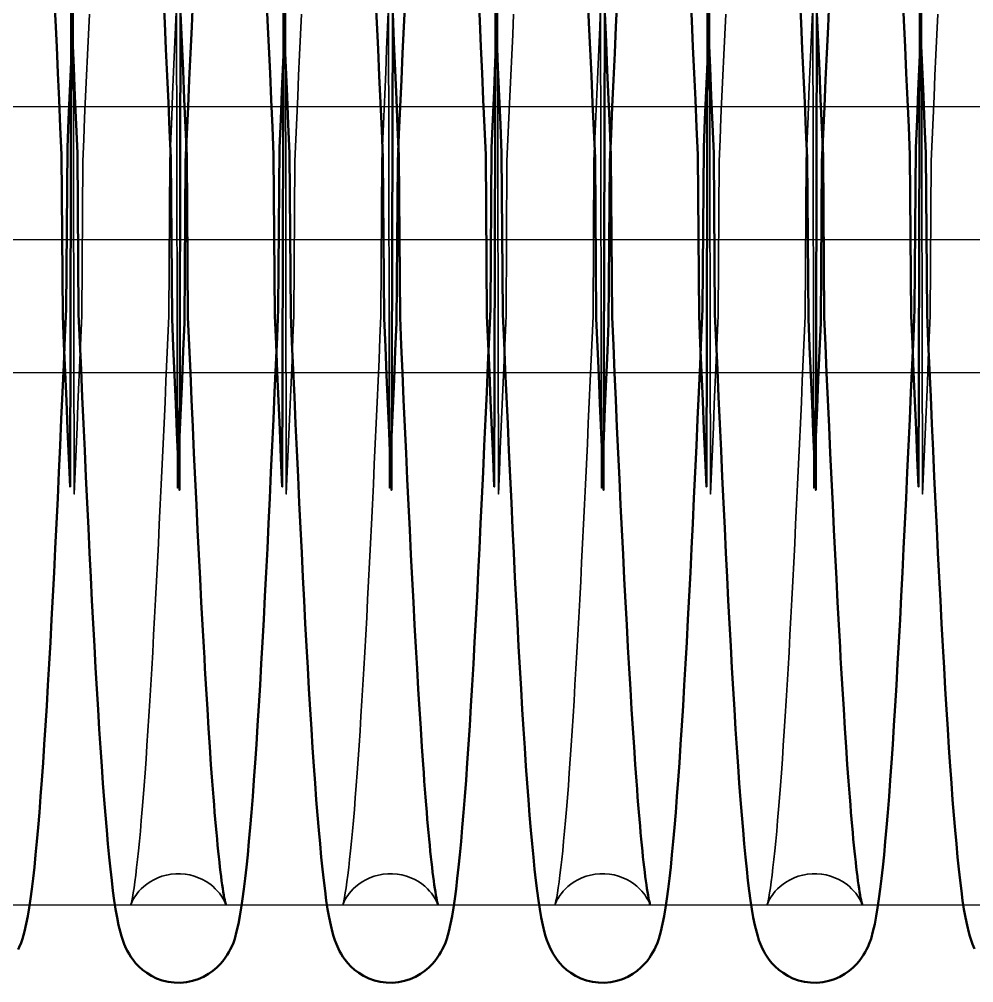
# Model space of a CAD drawing. Header units: millimetres. Extents: x 1448 to 104164, y -19509 to -89.
# Drawn here: x 53861.7 to 53933.4, y -3869 to -3796.6 of the extents above; entities that cross this region are included whole.
import ezdxf

# ---------------------------------------------------------------- set-up
doc = ezdxf.new("R2010")
doc.units = ezdxf.units.MM
doc.header["$LTSCALE"] = 60
doc.header["$MEASUREMENT"] = 0
doc.linetypes.add('CEN', pattern=[62, 60, -1, 0, -1])
doc.layers.get('0').update_dxf_attribs({"linetype": 'CONTINUOUS'})
doc.layers.add('cen', color=14, linetype='CONTINUOUS')
doc.layers.add('가려진 것(ISO)', color=7, linetype='CONTINUOUS', lineweight=35)
doc.layers.add('가시적인 것(ISO)', color=7, linetype='CONTINUOUS', lineweight=50)

# ---------------------------------------------------------------- blocks, each defined once
blk = doc.blocks.new('토션스프링 3')
at = {"layer": '가려진 것(ISO)', "flags": 128}
for points in [[(21461575.779, -50952889.177), (21461575.708, -50952890.697), (21461575.637, -50952892.235), (21461575.565, -50952893.791), (21461575.494, -50952895.368), (21461575.422, -50952896.964), (21461575.351, -50952898.577), (21461575.279, -50952900.205), (21461575.207, -50952911.846), (21461575.136, -50952913.499), (21461575.064, -50952915.16), (21461574.992, -50952916.829), (21461574.921, -50952918.503), (21461574.85, -50952920.18), (21461574.778, -50952921.859), (21461574.707, -50952923.543), (21461574.635, -50952925.233), (21461574.564, -50952888.925), (21461574.492, -50952890.618)], [(21461591.726, -50952889.177), (21461591.655, -50952890.697), (21461591.584, -50952892.234), (21461591.512, -50952893.791), (21461591.441, -50952895.368), (21461591.369, -50952896.964), (21461591.298, -50952898.577), (21461591.226, -50952900.205), (21461591.154, -50952911.846), (21461591.083, -50952913.499), (21461591.011, -50952915.16), (21461590.939, -50952916.829), (21461590.868, -50952918.502), (21461590.796, -50952920.18), (21461590.725, -50952921.859), (21461590.654, -50952923.543), (21461590.582, -50952925.233), (21461590.511, -50952888.925), (21461590.439, -50952890.618)], [(21461607.673, -50952889.177), (21461607.602, -50952890.697), (21461607.53, -50952892.234), (21461607.459, -50952893.791), (21461607.388, -50952895.368), (21461607.316, -50952896.964), (21461607.244, -50952898.577), (21461607.173, -50952900.205), (21461607.101, -50952911.846), (21461607.029, -50952913.499), (21461606.958, -50952915.16), (21461606.886, -50952916.829), (21461606.815, -50952918.502), (21461606.743, -50952920.179), (21461606.672, -50952921.859), (21461606.601, -50952923.543), (21461606.529, -50952925.233), (21461606.457, -50952888.925), (21461606.386, -50952890.618)], [(21461623.62, -50952889.177), (21461623.549, -50952890.697), (21461623.477, -50952892.234), (21461623.406, -50952893.791), (21461623.335, -50952895.368), (21461623.263, -50952896.964), (21461623.191, -50952898.577), (21461623.12, -50952900.205), (21461623.048, -50952911.846), (21461622.976, -50952913.499), (21461622.905, -50952915.16), (21461622.833, -50952916.829), (21461622.761, -50952918.502), (21461622.69, -50952920.179), (21461622.619, -50952921.858), (21461622.547, -50952923.543), (21461622.476, -50952925.233), (21461622.404, -50952888.925), (21461622.333, -50952890.618)], [(21461639.567, -50952889.177), (21461639.495, -50952890.697), (21461639.424, -50952892.234), (21461639.353, -50952893.791), (21461639.281, -50952895.368), (21461639.21, -50952896.964), (21461639.138, -50952898.577), (21461639.066, -50952900.205), (21461638.995, -50952911.847), (21461638.923, -50952913.499), (21461638.851, -50952915.16), (21461638.78, -50952916.829), (21461638.708, -50952918.502), (21461638.637, -50952920.179), (21461638.566, -50952921.858), (21461638.494, -50952923.543), (21461638.423, -50952925.233), (21461638.351, -50952888.925), (21461638.28, -50952890.618)], [(21461586.034, -50952956.08), (21461586.029, -50952956.062), (21461586.008, -50952956.006), (21461585.964, -50952955.903), (21461585.886, -50952955.744), (21461585.828, -50952955.64), (21461585.755, -50952955.52), (21461585.664, -50952955.383), (21461585.55, -50952955.231), (21461585.41, -50952955.064), (21461585.243, -50952954.888), (21461585.047, -50952954.707), (21461584.823, -50952954.528), (21461584.569, -50952954.356), (21461584.289, -50952954.197), (21461583.986, -50952954.057), (21461583.666, -50952953.939), (21461583.329, -50952953.85), (21461582.98, -50952953.789), (21461582.625, -50952953.758), (21461582.269, -50952953.76), (21461581.916, -50952953.793), (21461581.569, -50952953.858), (21461581.232, -50952953.951), (21461580.913, -50952954.069), (21461580.614, -50952954.212), (21461580.337, -50952954.372), (21461580.085, -50952954.546), (21461579.863, -50952954.725), (21461579.67, -50952954.905), (21461579.506, -50952955.081), (21461579.37, -50952955.245), (21461579.258, -50952955.396), (21461579.168, -50952955.531), (21461579.097, -50952955.651), (21461579.041, -50952955.752), (21461578.997, -50952955.838), (21461578.94, -50952955.965), (21461578.91, -50952956.042), (21461578.898, -50952956.076), (21461578.898, -50952956.075), (21461578.906, -50952956.044), (21461578.921, -50952955.986), (21461578.94, -50952955.904), (21461578.964, -50952955.8), (21461579.016, -50952955.537), (21461579.073, -50952955.208), (21461579.133, -50952954.819), (21461579.196, -50952954.37), (21461579.261, -50952953.864), (21461579.329, -50952953.304), (21461579.399, -50952952.691), (21461579.469, -50952952.029), (21461579.54, -50952951.32), (21461579.612, -50952950.565), (21461579.683, -50952949.769), (21461579.754, -50952948.932), (21461579.824, -50952948.053), (21461579.895, -50952947.131), (21461579.966, -50952946.167), (21461580.037, -50952945.162), (21461580.108, -50952944.117), (21461580.179, -50952943.035), (21461580.251, -50952941.915), (21461580.322, -50952940.761), (21461580.394, -50952939.573), (21461580.465, -50952938.353), (21461580.536, -50952937.102), (21461580.607, -50952935.821), (21461580.678, -50952934.507), (21461580.75, -50952933.161), (21461580.821, -50952931.784), (21461580.893, -50952930.38), (21461580.964, -50952928.948), (21461581.036, -50952927.491), (21461581.108, -50952926.011), (21461581.179, -50952924.51), (21461581.251, -50952922.988), (21461581.322, -50952921.449), (21461581.393, -50952919.893), (21461581.465, -50952918.32), (21461581.536, -50952916.728), (21461581.608, -50952915.118), (21461581.679, -50952913.492), (21461581.751, -50952911.853), (21461581.822, -50952900.201), (21461581.894, -50952898.54), (21461581.966, -50952896.871), (21461582.037, -50952895.196), (21461582.109, -50952893.516), (21461582.18, -50952891.835), (21461582.251, -50952890.154), (21461582.323, -50952888.469), (21461582.394, -50952924.781), (21461582.466, -50952923.091)], [(21461601.981, -50952956.08), (21461601.975, -50952956.062), (21461601.955, -50952956.006), (21461601.911, -50952955.903), (21461601.833, -50952955.744), (21461601.775, -50952955.64), (21461601.702, -50952955.52), (21461601.61, -50952955.383), (21461601.497, -50952955.231), (21461601.357, -50952955.064), (21461601.19, -50952954.888), (21461600.994, -50952954.707), (21461600.77, -50952954.528), (21461600.516, -50952954.356), (21461600.236, -50952954.197), (21461599.933, -50952954.057), (21461599.612, -50952953.939), (21461599.276, -50952953.85), (21461598.927, -50952953.789), (21461598.572, -50952953.758), (21461598.216, -50952953.76), (21461597.863, -50952953.793), (21461597.515, -50952953.858), (21461597.179, -50952953.951), (21461596.86, -50952954.069), (21461596.56, -50952954.212), (21461596.283, -50952954.373), (21461596.032, -50952954.546), (21461595.809, -50952954.725), (21461595.617, -50952954.905), (21461595.453, -50952955.081), (21461595.317, -50952955.245), (21461595.205, -50952955.396), (21461595.115, -50952955.531), (21461595.043, -50952955.651), (21461594.988, -50952955.753), (21461594.944, -50952955.838), (21461594.886, -50952955.965), (21461594.857, -50952956.042), (21461594.845, -50952956.076), (21461594.845, -50952956.075), (21461594.853, -50952956.044), (21461594.867, -50952955.986), (21461594.887, -50952955.904), (21461594.91, -50952955.8), (21461594.963, -50952955.536), (21461595.02, -50952955.208), (21461595.08, -50952954.818), (21461595.143, -50952954.369), (21461595.209, -50952953.864), (21461595.276, -50952953.303), (21461595.345, -50952952.691), (21461595.416, -50952952.029), (21461595.487, -50952951.32), (21461595.559, -50952950.566), (21461595.63, -50952949.769), (21461595.701, -50952948.932), (21461595.771, -50952948.053), (21461595.842, -50952947.131), (21461595.913, -50952946.167), (21461595.984, -50952945.162), (21461596.055, -50952944.118), (21461596.126, -50952943.035), (21461596.198, -50952941.916), (21461596.269, -50952940.761), (21461596.34, -50952939.573), (21461596.412, -50952938.353), (21461596.483, -50952937.102), (21461596.554, -50952935.821), (21461596.625, -50952934.507), (21461596.697, -50952933.161), (21461596.768, -50952931.785), (21461596.84, -50952930.38), (21461596.911, -50952928.948), (21461596.983, -50952927.492), (21461597.055, -50952926.011), (21461597.126, -50952924.51), (21461597.198, -50952922.988), (21461597.269, -50952921.449), (21461597.34, -50952919.893), (21461597.412, -50952918.32), (21461597.483, -50952916.728), (21461597.554, -50952915.118), (21461597.626, -50952913.492), (21461597.698, -50952911.853), (21461597.769, -50952900.201), (21461597.841, -50952898.54), (21461597.912, -50952896.871), (21461597.984, -50952895.196), (21461598.056, -50952893.516), (21461598.127, -50952891.835), (21461598.198, -50952890.154), (21461598.269, -50952888.469), (21461598.341, -50952924.781), (21461598.412, -50952923.091)], [(21461617.928, -50952956.08), (21461617.922, -50952956.062), (21461617.902, -50952956.006), (21461617.858, -50952955.903), (21461617.779, -50952955.744), (21461617.722, -50952955.64), (21461617.649, -50952955.52), (21461617.557, -50952955.383), (21461617.444, -50952955.231), (21461617.304, -50952955.064), (21461617.136, -50952954.888), (21461616.941, -50952954.707), (21461616.716, -50952954.528), (21461616.463, -50952954.356), (21461616.182, -50952954.197), (21461615.88, -50952954.057), (21461615.559, -50952953.939), (21461615.222, -50952953.85), (21461614.874, -50952953.789), (21461614.519, -50952953.758), (21461614.163, -50952953.76), (21461613.809, -50952953.793), (21461613.462, -50952953.858), (21461613.126, -50952953.951), (21461612.807, -50952954.069), (21461612.507, -50952954.212), (21461612.23, -50952954.373), (21461611.979, -50952954.546), (21461611.756, -50952954.725), (21461611.564, -50952954.906), (21461611.4, -50952955.081), (21461611.264, -50952955.245), (21461611.152, -50952955.396), (21461611.062, -50952955.531), (21461610.99, -50952955.651), (21461610.934, -50952955.753), (21461610.891, -50952955.838), (21461610.833, -50952955.965), (21461610.804, -50952956.042), (21461610.792, -50952956.076), (21461610.792, -50952956.075), (21461610.8, -50952956.044), (21461610.814, -50952955.987), (21461610.834, -50952955.904), (21461610.857, -50952955.8), (21461610.91, -50952955.536), (21461610.967, -50952955.208), (21461611.027, -50952954.818), (21461611.09, -50952954.369), (21461611.156, -50952953.863), (21461611.223, -50952953.303), (21461611.292, -50952952.691), (21461611.363, -50952952.029), (21461611.434, -50952951.32), (21461611.505, -50952950.566), (21461611.577, -50952949.769), (21461611.648, -50952948.932), (21461611.718, -50952948.053), (21461611.789, -50952947.132), (21461611.86, -50952946.168), (21461611.931, -50952945.162), (21461612.002, -50952944.118), (21461612.073, -50952943.035), (21461612.144, -50952941.916), (21461612.216, -50952940.762), (21461612.287, -50952939.573), (21461612.359, -50952938.353), (21461612.43, -50952937.101), (21461612.501, -50952935.82), (21461612.572, -50952934.507), (21461612.644, -50952933.161), (21461612.715, -50952931.785), (21461612.786, -50952930.38), (21461612.858, -50952928.949), (21461612.93, -50952927.492), (21461613.001, -50952926.012), (21461613.073, -50952924.51), (21461613.144, -50952922.988), (21461613.216, -50952921.449), (21461613.287, -50952919.893), (21461613.358, -50952918.32), (21461613.43, -50952916.728), (21461613.501, -50952915.118), (21461613.573, -50952913.493), (21461613.644, -50952911.853), (21461613.716, -50952900.202), (21461613.788, -50952898.54), (21461613.859, -50952896.871), (21461613.931, -50952895.196), (21461614.002, -50952893.516), (21461614.074, -50952891.835), (21461614.145, -50952890.153), (21461614.216, -50952888.469), (21461614.288, -50952924.781), (21461614.359, -50952923.091)], [(21461633.875, -50952956.08), (21461633.869, -50952956.062), (21461633.848, -50952956.006), (21461633.805, -50952955.903), (21461633.726, -50952955.744), (21461633.669, -50952955.64), (21461633.596, -50952955.52), (21461633.504, -50952955.383), (21461633.39, -50952955.231), (21461633.251, -50952955.064), (21461633.083, -50952954.888), (21461632.888, -50952954.707), (21461632.663, -50952954.528), (21461632.409, -50952954.356), (21461632.129, -50952954.197), (21461631.827, -50952954.057), (21461631.506, -50952953.939), (21461631.169, -50952953.85), (21461630.821, -50952953.789), (21461630.466, -50952953.758), (21461630.109, -50952953.76), (21461629.756, -50952953.793), (21461629.409, -50952953.858), (21461629.073, -50952953.951), (21461628.753, -50952954.069), (21461628.454, -50952954.212), (21461628.177, -50952954.373), (21461627.926, -50952954.546), (21461627.703, -50952954.726), (21461627.511, -50952954.906), (21461627.347, -50952955.081), (21461627.21, -50952955.245), (21461627.099, -50952955.396), (21461627.009, -50952955.531), (21461626.937, -50952955.651), (21461626.881, -50952955.753), (21461626.838, -50952955.838), (21461626.78, -50952955.965), (21461626.75, -50952956.042), (21461626.738, -50952956.076), (21461626.739, -50952956.075), (21461626.747, -50952956.044), (21461626.761, -50952955.987), (21461626.78, -50952955.905), (21461626.804, -50952955.801), (21461626.857, -50952955.536), (21461626.914, -50952955.207), (21461626.974, -50952954.817), (21461627.037, -50952954.368), (21461627.103, -50952953.863), (21461627.17, -50952953.303), (21461627.239, -50952952.691), (21461627.31, -50952952.029), (21461627.381, -50952951.32), (21461627.452, -50952950.566), (21461627.524, -50952949.769), (21461627.594, -50952948.931), (21461627.665, -50952948.053), (21461627.736, -50952947.132), (21461627.806, -50952946.168), (21461627.877, -50952945.163), (21461627.949, -50952944.118), (21461628.02, -50952943.036), (21461628.091, -50952941.917), (21461628.163, -50952940.762), (21461628.234, -50952939.574), (21461628.305, -50952938.353), (21461628.377, -50952937.101), (21461628.448, -50952935.82), (21461628.519, -50952934.507), (21461628.59, -50952933.161), (21461628.662, -50952931.785), (21461628.733, -50952930.381), (21461628.805, -50952928.949), (21461628.877, -50952927.492), (21461628.948, -50952926.012), (21461629.02, -50952924.51), (21461629.091, -50952922.988), (21461629.163, -50952921.448), (21461629.234, -50952919.892), (21461629.305, -50952918.32), (21461629.377, -50952916.728), (21461629.448, -50952915.118), (21461629.52, -50952913.493), (21461629.591, -50952911.853), (21461629.663, -50952900.202), (21461629.735, -50952898.541), (21461629.806, -50952896.871), (21461629.878, -50952895.196), (21461629.949, -50952893.516), (21461630.021, -50952891.834), (21461630.092, -50952890.152), (21461630.163, -50952888.468), (21461630.235, -50952924.78), (21461630.306, -50952923.091)]]:
    blk.add_lwpolyline(points, dxfattribs=at)
at = {"layer": '가시적인 것(ISO)', "flags": 128}
for points in [[(21461581.352, -50952887.873), (21461581.444, -50952889.813), (21461581.536, -50952891.788), (21461581.627, -50952893.794), (21461581.719, -50952895.827), (21461581.811, -50952897.882), (21461581.902, -50952899.957), (21461581.993, -50952912.049), (21461582.085, -50952914.161), (21461582.176, -50952916.293), (21461582.268, -50952918.44), (21461582.36, -50952920.598), (21461582.452, -50952922.763), (21461582.543, -50952924.93), (21461582.635, -50952889.096), (21461582.726, -50952891.255), (21461582.818, -50952893.406), (21461582.909, -50952895.552), (21461583.001, -50952897.692), (21461583.092, -50952899.822), (21461583.184, -50952911.938), (21461583.276, -50952914.035), (21461583.368, -50952916.111), (21461583.459, -50952918.159), (21461583.551, -50952920.177), (21461583.642, -50952922.161), (21461583.733, -50952924.116), (21461583.825, -50952926.04), (21461583.916, -50952927.929), (21461584.008, -50952929.78), (21461584.1, -50952931.589), (21461584.191, -50952933.353), (21461584.283, -50952935.068), (21461584.374, -50952936.73), (21461584.42, -50952937.54), (21461584.465, -50952938.337), (21461584.556, -50952939.893), (21461584.648, -50952941.395), (21461584.739, -50952942.841), (21461584.83, -50952944.228), (21461584.921, -50952945.552), (21461584.967, -50952946.191), (21461585.012, -50952946.812), (21461585.058, -50952947.416), (21461585.103, -50952948.003), (21461585.148, -50952948.572), (21461585.193, -50952949.123), (21461585.238, -50952949.657), (21461585.283, -50952950.174), (21461585.328, -50952950.673), (21461585.373, -50952951.155), (21461585.418, -50952951.617), (21461585.462, -50952952.061), (21461585.506, -50952952.485), (21461585.55, -50952952.89), (21461585.594, -50952953.274), (21461585.637, -50952953.638), (21461585.68, -50952953.98), (21461585.722, -50952954.301), (21461585.764, -50952954.6), (21461585.805, -50952954.877), (21461585.845, -50952955.131), (21461585.884, -50952955.36), (21461585.92, -50952955.561), (21461585.954, -50952955.733), (21461585.983, -50952955.875), (21461586.009, -50952955.984), (21461586.027, -50952956.054), (21461586.034, -50952956.08)], [(21461582.466, -50952923.091), (21461582.557, -50952920.927), (21461582.649, -50952918.768), (21461582.741, -50952916.617), (21461582.833, -50952914.48), (21461582.924, -50952912.36), (21461583.016, -50952900.261), (21461583.107, -50952898.187), (21461583.198, -50952896.132), (21461583.29, -50952894.098), (21461583.382, -50952892.09), (21461583.473, -50952890.11), (21461583.565, -50952888.163)], [(21461597.299, -50952887.873), (21461597.391, -50952889.813), (21461597.482, -50952891.788), (21461597.574, -50952893.794), (21461597.666, -50952895.826), (21461597.758, -50952897.882), (21461597.849, -50952899.957), (21461597.94, -50952912.049), (21461598.032, -50952914.161), (21461598.123, -50952916.293), (21461598.215, -50952918.44), (21461598.307, -50952920.598), (21461598.399, -50952922.763), (21461598.49, -50952924.93), (21461598.582, -50952889.095), (21461598.673, -50952891.255), (21461598.765, -50952893.406), (21461598.856, -50952895.552), (21461598.947, -50952897.692), (21461599.039, -50952899.822), (21461599.131, -50952911.938), (21461599.223, -50952914.035), (21461599.314, -50952916.11), (21461599.406, -50952918.159), (21461599.497, -50952920.177), (21461599.589, -50952922.161), (21461599.68, -50952924.116), (21461599.772, -50952926.04), (21461599.863, -50952927.929), (21461599.955, -50952929.78), (21461600.047, -50952931.589), (21461600.138, -50952933.353), (21461600.23, -50952935.068), (21461600.321, -50952936.73), (21461600.367, -50952937.54), (21461600.412, -50952938.337), (21461600.503, -50952939.893), (21461600.594, -50952941.395), (21461600.686, -50952942.841), (21461600.777, -50952944.228), (21461600.868, -50952945.552), (21461600.914, -50952946.19), (21461600.959, -50952946.812), (21461601.004, -50952947.416), (21461601.05, -50952948.003), (21461601.095, -50952948.572), (21461601.14, -50952949.123), (21461601.185, -50952949.657), (21461601.23, -50952950.174), (21461601.275, -50952950.673), (21461601.32, -50952951.155), (21461601.364, -50952951.617), (21461601.409, -50952952.061), (21461601.453, -50952952.485), (21461601.497, -50952952.89), (21461601.541, -50952953.274), (21461601.584, -50952953.638), (21461601.627, -50952953.98), (21461601.669, -50952954.301), (21461601.711, -50952954.6), (21461601.752, -50952954.877), (21461601.792, -50952955.131), (21461601.831, -50952955.36), (21461601.867, -50952955.561), (21461601.9, -50952955.733), (21461601.93, -50952955.875), (21461601.956, -50952955.984), (21461601.974, -50952956.054), (21461601.981, -50952956.08)], [(21461598.412, -50952923.091), (21461598.504, -50952920.927), (21461598.596, -50952918.768), (21461598.688, -50952916.617), (21461598.779, -50952914.48), (21461598.871, -50952912.36), (21461598.962, -50952900.261), (21461599.054, -50952898.186), (21461599.145, -50952896.132), (21461599.237, -50952894.098), (21461599.328, -50952892.09), (21461599.42, -50952890.11), (21461599.512, -50952888.163)], [(21461613.246, -50952887.873), (21461613.337, -50952889.813), (21461613.429, -50952891.788), (21461613.521, -50952893.794), (21461613.613, -50952895.826), (21461613.704, -50952897.882), (21461613.796, -50952899.957), (21461613.887, -50952912.049), (21461613.979, -50952914.161), (21461614.07, -50952916.293), (21461614.162, -50952918.44), (21461614.254, -50952920.598), (21461614.345, -50952922.763), (21461614.437, -50952924.93), (21461614.529, -50952889.095), (21461614.62, -50952891.255), (21461614.711, -50952893.406), (21461614.803, -50952895.552), (21461614.894, -50952897.692), (21461614.986, -50952899.822), (21461615.078, -50952911.938), (21461615.17, -50952914.035), (21461615.261, -50952916.11), (21461615.353, -50952918.159), (21461615.444, -50952920.177), (21461615.536, -50952922.161), (21461615.627, -50952924.116), (21461615.718, -50952926.04), (21461615.81, -50952927.929), (21461615.902, -50952929.78), (21461615.993, -50952931.589), (21461616.085, -50952933.353), (21461616.177, -50952935.068), (21461616.268, -50952936.73), (21461616.313, -50952937.54), (21461616.359, -50952938.337), (21461616.45, -50952939.893), (21461616.541, -50952941.395), (21461616.633, -50952942.841), (21461616.724, -50952944.228), (21461616.815, -50952945.552), (21461616.861, -50952946.19), (21461616.906, -50952946.812), (21461616.951, -50952947.416), (21461616.997, -50952948.003), (21461617.042, -50952948.572), (21461617.087, -50952949.123), (21461617.132, -50952949.657), (21461617.177, -50952950.174), (21461617.222, -50952950.673), (21461617.267, -50952951.155), (21461617.311, -50952951.617), (21461617.356, -50952952.061), (21461617.4, -50952952.485), (21461617.444, -50952952.89), (21461617.488, -50952953.274), (21461617.531, -50952953.638), (21461617.574, -50952953.98), (21461617.616, -50952954.301), (21461617.657, -50952954.6), (21461617.699, -50952954.877), (21461617.739, -50952955.131), (21461617.778, -50952955.36), (21461617.814, -50952955.561), (21461617.847, -50952955.733), (21461617.877, -50952955.875), (21461617.903, -50952955.984), (21461617.921, -50952956.054), (21461617.928, -50952956.08)], [(21461614.359, -50952923.091), (21461614.451, -50952920.927), (21461614.543, -50952918.768), (21461614.634, -50952916.618), (21461614.726, -50952914.48), (21461614.818, -50952912.36), (21461614.909, -50952900.26), (21461615.001, -50952898.186), (21461615.092, -50952896.131), (21461615.184, -50952894.098), (21461615.275, -50952892.09), (21461615.367, -50952890.111), (21461615.459, -50952888.164)], [(21461629.193, -50952887.872), (21461629.284, -50952889.813), (21461629.376, -50952891.788), (21461629.468, -50952893.793), (21461629.56, -50952895.826), (21461629.651, -50952897.882), (21461629.743, -50952899.957), (21461629.834, -50952912.049), (21461629.925, -50952914.161), (21461630.017, -50952916.293), (21461630.109, -50952918.44), (21461630.2, -50952920.598), (21461630.292, -50952922.762), (21461630.384, -50952924.93), (21461630.476, -50952889.095), (21461630.567, -50952891.255), (21461630.658, -50952893.406), (21461630.75, -50952895.552), (21461630.841, -50952897.692), (21461630.933, -50952899.822), (21461631.025, -50952911.937), (21461631.116, -50952914.035), (21461631.208, -50952916.11), (21461631.3, -50952918.159), (21461631.391, -50952920.177), (21461631.482, -50952922.162), (21461631.574, -50952924.116), (21461631.665, -50952926.04), (21461631.757, -50952927.929), (21461631.849, -50952929.78), (21461631.94, -50952931.589), (21461632.032, -50952933.353), (21461632.123, -50952935.068), (21461632.215, -50952936.73), (21461632.26, -50952937.54), (21461632.306, -50952938.337), (21461632.397, -50952939.893), (21461632.488, -50952941.395), (21461632.58, -50952942.841), (21461632.671, -50952944.228), (21461632.762, -50952945.552), (21461632.807, -50952946.19), (21461632.853, -50952946.812), (21461632.898, -50952947.416), (21461632.943, -50952948.003), (21461632.989, -50952948.572), (21461633.034, -50952949.124), (21461633.079, -50952949.657), (21461633.124, -50952950.174), (21461633.169, -50952950.673), (21461633.213, -50952951.155), (21461633.258, -50952951.617), (21461633.303, -50952952.061), (21461633.347, -50952952.485), (21461633.391, -50952952.89), (21461633.435, -50952953.274), (21461633.478, -50952953.638), (21461633.52, -50952953.98), (21461633.563, -50952954.301), (21461633.604, -50952954.6), (21461633.645, -50952954.877), (21461633.686, -50952955.131), (21461633.724, -50952955.36), (21461633.761, -50952955.561), (21461633.794, -50952955.733), (21461633.824, -50952955.875), (21461633.849, -50952955.984), (21461633.868, -50952956.054), (21461633.875, -50952956.08)], [(21461630.306, -50952923.091), (21461630.398, -50952920.927), (21461630.49, -50952918.768), (21461630.581, -50952916.618), (21461630.673, -50952914.48), (21461630.765, -50952912.359), (21461630.856, -50952900.26), (21461630.947, -50952898.185), (21461631.039, -50952896.131), (21461631.13, -50952894.098), (21461631.222, -50952892.09), (21461631.314, -50952890.111), (21461631.406, -50952888.164)], [(21461574.492, -50952890.618), (21461574.4, -50952892.783), (21461574.309, -50952894.942), (21461574.217, -50952897.09), (21461574.125, -50952899.224), (21461574.034, -50952911.339), (21461573.943, -50952913.433), (21461573.851, -50952915.51), (21461573.76, -50952917.568), (21461573.668, -50952919.604), (21461573.576, -50952921.613), (21461573.485, -50952923.592), (21461573.393, -50952925.538), (21461573.301, -50952927.446), (21461573.21, -50952929.312), (21461573.118, -50952931.134), (21461573.027, -50952932.915), (21461572.935, -50952934.654), (21461572.844, -50952936.349), (21461572.752, -50952937.996), (21461572.66, -50952939.593), (21461572.568, -50952941.136), (21461572.476, -50952942.623), (21461572.384, -50952944.051), (21461572.292, -50952945.416), (21461572.201, -50952946.722), (21461572.109, -50952947.967), (21461572.016, -50952949.152), (21461571.924, -50952950.275), (21461571.83, -50952951.336), (21461571.737, -50952952.332), (21461571.642, -50952953.263), (21461571.547, -50952954.128), (21461571.45, -50952954.927), (21461571.354, -50952955.658), (21461571.254, -50952956.33), (21461571.148, -50952956.953), (21461571.032, -50952957.537), (21461570.903, -50952958.092), (21461570.759, -50952958.647), (21461570.655, -50952958.949), (21461570.509, -50952959.282), (21461570.417, -50952959.464)], [(21461590.439, -50952890.618), (21461590.347, -50952892.783), (21461590.255, -50952894.942), (21461590.164, -50952897.09), (21461590.072, -50952899.224), (21461589.981, -50952911.339), (21461589.89, -50952913.433), (21461589.798, -50952915.51), (21461589.707, -50952917.568), (21461589.615, -50952919.604), (21461589.523, -50952921.613), (21461589.431, -50952923.593), (21461589.34, -50952925.538), (21461589.248, -50952927.446), (21461589.157, -50952929.312), (21461589.065, -50952931.134), (21461588.974, -50952932.915), (21461588.882, -50952934.654), (21461588.79, -50952936.349), (21461588.699, -50952937.996), (21461588.607, -50952939.593), (21461588.515, -50952941.136), (21461588.423, -50952942.623), (21461588.331, -50952944.051), (21461588.239, -50952945.416), (21461588.147, -50952946.722), (21461588.055, -50952947.967), (21461587.963, -50952949.152), (21461587.87, -50952950.275), (21461587.777, -50952951.336), (21461587.683, -50952952.332), (21461587.589, -50952953.263), (21461587.493, -50952954.129), (21461587.397, -50952954.927), (21461587.3, -50952955.658), (21461587.201, -50952956.33), (21461587.095, -50952956.953), (21461586.979, -50952957.537), (21461586.85, -50952958.092), (21461586.706, -50952958.647), (21461586.601, -50952958.949), (21461586.455, -50952959.282), (21461586.363, -50952959.464), (21461586.256, -50952959.657), (21461586.131, -50952959.863), (21461585.986, -50952960.085), (21461585.811, -50952960.32), (21461585.601, -50952960.565), (21461585.353, -50952960.815), (21461585.063, -50952961.061), (21461584.732, -50952961.294), (21461584.361, -50952961.503), (21461583.958, -50952961.681), (21461583.529, -50952961.818), (21461583.08, -50952961.909), (21461582.619, -50952961.951), (21461582.156, -50952961.943), (21461581.699, -50952961.884), (21461581.256, -50952961.776), (21461580.833, -50952961.625), (21461580.441, -50952961.437), (21461580.085, -50952961.218), (21461579.767, -50952960.979), (21461579.489, -50952960.73), (21461579.254, -50952960.481), (21461579.057, -50952960.239), (21461578.893, -50952960.008), (21461578.757, -50952959.791), (21461578.643, -50952959.59), (21461578.548, -50952959.402), (21461578.398, -50952959.061), (21461578.281, -50952958.751), (21461578.186, -50952958.463), (21461578.108, -50952958.186), (21461577.974, -50952957.634), (21461577.854, -50952957.052), (21461577.744, -50952956.432), (21461577.643, -50952955.765), (21461577.547, -50952955.046), (21461577.453, -50952954.266), (21461577.359, -50952953.419), (21461577.265, -50952952.504), (21461577.171, -50952951.524), (21461577.078, -50952950.479), (21461576.986, -50952949.37), (21461576.893, -50952948.199), (21461576.801, -50952946.966), (21461576.709, -50952945.67), (21461576.617, -50952944.309), (21461576.525, -50952942.888), (21461576.433, -50952941.409), (21461576.341, -50952939.874), (21461576.249, -50952938.287), (21461576.157, -50952936.65), (21461576.065, -50952934.965), (21461575.974, -50952933.237), (21461575.883, -50952931.466), (21461575.791, -50952929.648), (21461575.7, -50952927.785), (21461575.608, -50952925.882), (21461575.516, -50952923.942), (21461575.424, -50952921.968), (21461575.332, -50952919.965), (21461575.241, -50952917.936), (21461575.149, -50952915.885), (21461575.058, -50952913.815), (21461574.967, -50952911.721), (21461574.875, -50952899.606), (21461574.784, -50952897.472), (21461574.692, -50952895.324), (21461574.6, -50952893.167), (21461574.508, -50952891.004), (21461574.417, -50952888.84), (21461574.325, -50952924.678), (21461574.234, -50952922.523), (21461574.143, -50952920.371), (21461574.051, -50952918.221), (21461573.96, -50952916.079), (21461573.868, -50952913.947), (21461573.776, -50952911.831), (21461573.684, -50952899.734), (21461573.593, -50952897.661), (21461573.501, -50952895.615), (21461573.41, -50952893.6), (21461573.319, -50952891.614), (21461573.227, -50952889.656), (21461573.136, -50952887.729)], [(21461606.386, -50952890.618), (21461606.294, -50952892.783), (21461606.202, -50952894.942), (21461606.111, -50952897.09), (21461606.019, -50952899.224), (21461605.928, -50952911.339), (21461605.836, -50952913.433), (21461605.745, -50952915.51), (21461605.653, -50952917.568), (21461605.562, -50952919.604), (21461605.47, -50952921.613), (21461605.378, -50952923.593), (21461605.287, -50952925.538), (21461605.195, -50952927.446), (21461605.103, -50952929.312), (21461605.012, -50952931.134), (21461604.921, -50952932.915), (21461604.829, -50952934.654), (21461604.737, -50952936.349), (21461604.645, -50952937.996), (21461604.553, -50952939.593), (21461604.462, -50952941.136), (21461604.37, -50952942.623), (21461604.278, -50952944.051), (21461604.186, -50952945.416), (21461604.094, -50952946.722), (21461604.002, -50952947.967), (21461603.91, -50952949.152), (21461603.817, -50952950.276), (21461603.724, -50952951.336), (21461603.63, -50952952.332), (21461603.536, -50952953.263), (21461603.44, -50952954.129), (21461603.344, -50952954.927), (21461603.247, -50952955.658), (21461603.148, -50952956.33), (21461603.042, -50952956.953), (21461602.925, -50952957.537), (21461602.797, -50952958.092), (21461602.652, -50952958.646), (21461602.547, -50952958.949), (21461602.402, -50952959.282), (21461602.309, -50952959.463), (21461602.202, -50952959.657), (21461602.078, -50952959.863), (21461601.933, -50952960.085), (21461601.758, -50952960.32), (21461601.548, -50952960.565), (21461601.3, -50952960.815), (21461601.01, -50952961.061), (21461600.679, -50952961.293), (21461600.308, -50952961.503), (21461599.905, -50952961.681), (21461599.476, -50952961.818), (21461599.027, -50952961.909), (21461598.566, -50952961.951), (21461598.103, -50952961.943), (21461597.646, -50952961.884), (21461597.203, -50952961.776), (21461596.78, -50952961.625), (21461596.388, -50952961.437), (21461596.032, -50952961.218), (21461595.714, -50952960.979), (21461595.436, -50952960.73), (21461595.201, -50952960.482), (21461595.004, -50952960.239), (21461594.839, -50952960.008), (21461594.703, -50952959.791), (21461594.59, -50952959.59), (21461594.495, -50952959.402), (21461594.345, -50952959.061), (21461594.228, -50952958.751), (21461594.133, -50952958.463), (21461594.055, -50952958.186), (21461593.921, -50952957.634), (21461593.801, -50952957.052), (21461593.691, -50952956.432), (21461593.59, -50952955.766), (21461593.494, -50952955.046), (21461593.4, -50952954.266), (21461593.306, -50952953.419), (21461593.212, -50952952.504), (21461593.118, -50952951.524), (21461593.025, -50952950.479), (21461592.933, -50952949.37), (21461592.84, -50952948.199), (21461592.748, -50952946.966), (21461592.656, -50952945.67), (21461592.564, -50952944.309), (21461592.472, -50952942.888), (21461592.38, -50952941.409), (21461592.288, -50952939.874), (21461592.196, -50952938.287), (21461592.104, -50952936.649), (21461592.012, -50952934.965), (21461591.921, -50952933.237), (21461591.83, -50952931.466), (21461591.738, -50952929.648), (21461591.646, -50952927.785), (21461591.555, -50952925.882), (21461591.463, -50952923.941), (21461591.371, -50952921.968), (21461591.279, -50952919.965), (21461591.188, -50952917.936), (21461591.096, -50952915.885), (21461591.005, -50952913.815), (21461590.914, -50952911.721), (21461590.822, -50952899.605), (21461590.731, -50952897.472), (21461590.639, -50952895.324), (21461590.547, -50952893.167), (21461590.455, -50952891.004), (21461590.364, -50952888.84), (21461590.272, -50952924.678), (21461590.181, -50952922.523), (21461590.09, -50952920.371), (21461589.998, -50952918.221), (21461589.906, -50952916.078), (21461589.815, -50952913.947), (21461589.723, -50952911.831), (21461589.631, -50952899.734), (21461589.54, -50952897.66), (21461589.448, -50952895.614), (21461589.357, -50952893.6), (21461589.266, -50952891.614), (21461589.174, -50952889.655), (21461589.083, -50952887.729)], [(21461622.333, -50952890.618), (21461622.241, -50952892.783), (21461622.149, -50952894.942), (21461622.058, -50952897.09), (21461621.966, -50952899.224), (21461621.874, -50952911.339), (21461621.783, -50952913.433), (21461621.692, -50952915.51), (21461621.6, -50952917.568), (21461621.509, -50952919.604), (21461621.417, -50952921.613), (21461621.325, -50952923.593), (21461621.233, -50952925.538), (21461621.142, -50952927.446), (21461621.05, -50952929.312), (21461620.959, -50952931.134), (21461620.868, -50952932.915), (21461620.776, -50952934.654), (21461620.684, -50952936.349), (21461620.592, -50952937.996), (21461620.5, -50952939.593), (21461620.408, -50952941.137), (21461620.316, -50952942.623), (21461620.225, -50952944.051), (21461620.133, -50952945.416), (21461620.041, -50952946.722), (21461619.949, -50952947.967), (21461619.857, -50952949.152), (21461619.764, -50952950.276), (21461619.671, -50952951.336), (21461619.577, -50952952.332), (21461619.482, -50952953.264), (21461619.387, -50952954.129), (21461619.291, -50952954.927), (21461619.194, -50952955.658), (21461619.095, -50952956.33), (21461618.989, -50952956.954), (21461618.872, -50952957.537), (21461618.744, -50952958.091), (21461618.599, -50952958.646), (21461618.493, -50952958.948), (21461618.348, -50952959.282), (21461618.256, -50952959.463), (21461618.149, -50952959.657), (21461618.025, -50952959.863), (21461617.88, -50952960.084), (21461617.705, -50952960.32), (21461617.495, -50952960.565), (21461617.247, -50952960.815), (21461616.957, -50952961.061), (21461616.626, -50952961.293), (21461616.255, -50952961.503), (21461615.852, -50952961.68), (21461615.423, -50952961.818), (21461614.974, -50952961.909), (21461614.513, -50952961.951), (21461614.05, -50952961.943), (21461613.594, -50952961.884), (21461613.15, -50952961.776), (21461612.727, -50952961.625), (21461612.336, -50952961.437), (21461611.979, -50952961.218), (21461611.66, -50952960.979), (21461611.383, -50952960.73), (21461611.148, -50952960.482), (21461610.951, -50952960.239), (21461610.786, -50952960.008), (21461610.65, -50952959.791), (21461610.537, -50952959.59), (21461610.442, -50952959.402), (21461610.292, -50952959.061), (21461610.175, -50952958.752), (21461610.08, -50952958.463), (21461610.002, -50952958.186), (21461609.867, -50952957.634), (21461609.747, -50952957.052), (21461609.638, -50952956.432), (21461609.537, -50952955.766), (21461609.441, -50952955.047), (21461609.347, -50952954.267), (21461609.253, -50952953.419), (21461609.159, -50952952.505), (21461609.065, -50952951.524), (21461608.972, -50952950.479), (21461608.879, -50952949.37), (21461608.787, -50952948.199), (21461608.695, -50952946.967), (21461608.603, -50952945.67), (21461608.511, -50952944.309), (21461608.419, -50952942.888), (21461608.327, -50952941.408), (21461608.235, -50952939.874), (21461608.143, -50952938.286), (21461608.051, -50952936.649), (21461607.959, -50952934.965), (21461607.868, -50952933.237), (21461607.776, -50952931.466), (21461607.685, -50952929.648), (21461607.593, -50952927.785), (21461607.501, -50952925.881), (21461607.41, -50952923.941), (21461607.318, -50952921.968), (21461607.226, -50952919.965), (21461607.135, -50952917.936), (21461607.043, -50952915.885), (21461606.952, -50952913.815), (21461606.861, -50952911.721), (21461606.769, -50952899.605), (21461606.677, -50952897.471), (21461606.586, -50952895.323), (21461606.494, -50952893.166), (21461606.402, -50952891.003), (21461606.311, -50952888.839), (21461606.219, -50952924.678), (21461606.128, -50952922.523), (21461606.037, -50952920.371), (21461605.945, -50952918.221), (21461605.853, -50952916.078), (21461605.762, -50952913.946), (21461605.67, -50952911.83), (21461605.578, -50952899.733), (21461605.486, -50952897.66), (21461605.395, -50952895.614), (21461605.304, -50952893.6), (21461605.213, -50952891.614), (21461605.121, -50952889.655), (21461605.029, -50952887.728)], [(21461638.28, -50952890.618), (21461638.188, -50952892.783), (21461638.096, -50952894.942), (21461638.004, -50952897.09), (21461637.913, -50952899.224), (21461637.821, -50952911.339), (21461637.73, -50952913.433), (21461637.639, -50952915.51), (21461637.547, -50952917.568), (21461637.455, -50952919.604), (21461637.364, -50952921.613), (21461637.272, -50952923.593), (21461637.18, -50952925.538), (21461637.089, -50952927.446), (21461636.997, -50952929.312), (21461636.906, -50952931.134), (21461636.814, -50952932.915), (21461636.723, -50952934.654), (21461636.631, -50952936.349), (21461636.539, -50952937.997), (21461636.447, -50952939.593), (21461636.355, -50952941.137), (21461636.263, -50952942.624), (21461636.171, -50952944.051), (21461636.08, -50952945.416), (21461635.988, -50952946.722), (21461635.896, -50952947.968), (21461635.804, -50952949.153), (21461635.711, -50952950.276), (21461635.618, -50952951.336), (21461635.524, -50952952.333), (21461635.429, -50952953.264), (21461635.334, -50952954.129), (21461635.238, -50952954.927), (21461635.141, -50952955.658), (21461635.042, -50952956.33), (21461634.936, -50952956.954), (21461634.819, -50952957.538), (21461634.691, -50952958.091), (21461634.546, -50952958.646), (21461634.439, -50952958.948), (21461634.293, -50952959.281), (21461634.202, -50952959.463), (21461634.095, -50952959.656), (21461633.972, -50952959.863), (21461633.827, -50952960.084), (21461633.652, -50952960.32), (21461633.442, -50952960.565), (21461633.194, -50952960.814), (21461632.904, -50952961.061), (21461632.573, -50952961.293), (21461632.202, -50952961.503), (21461631.799, -50952961.68), (21461631.37, -50952961.818), (21461630.921, -50952961.909), (21461630.46, -50952961.951), (21461629.997, -50952961.943), (21461629.541, -50952961.884), (21461629.097, -50952961.776), (21461628.675, -50952961.625), (21461628.283, -50952961.437), (21461627.926, -50952961.219), (21461627.608, -50952960.979), (21461627.33, -50952960.73), (21461627.095, -50952960.482), (21461626.898, -50952960.239), (21461626.733, -50952960.008), (21461626.597, -50952959.792), (21461626.484, -50952959.59), (21461626.389, -50952959.403), (21461626.238, -50952959.061), (21461626.121, -50952958.752), (21461626.027, -50952958.463), (21461625.949, -50952958.186), (21461625.814, -50952957.634), (21461625.694, -50952957.052), (21461625.585, -50952956.432), (21461625.484, -50952955.766), (21461625.388, -50952955.047), (21461625.294, -50952954.267), (21461625.2, -50952953.42), (21461625.105, -50952952.505), (21461625.012, -50952951.524), (21461624.919, -50952950.479), (21461624.826, -50952949.37), (21461624.734, -50952948.199), (21461624.642, -50952946.967), (21461624.55, -50952945.67), (21461624.458, -50952944.309), (21461624.366, -50952942.888), (21461624.274, -50952941.408), (21461624.182, -50952939.873), (21461624.09, -50952938.286), (21461623.998, -50952936.649), (21461623.906, -50952934.965), (21461623.814, -50952933.237), (21461623.723, -50952931.466), (21461623.632, -50952929.648), (21461623.54, -50952927.785), (21461623.448, -50952925.881), (21461623.356, -50952923.941), (21461623.265, -50952921.967), (21461623.173, -50952919.964), (21461623.081, -50952917.936), (21461622.99, -50952915.885), (21461622.899, -50952913.815), (21461622.807, -50952911.721), (21461622.716, -50952899.605), (21461622.624, -50952897.471), (21461622.532, -50952895.323), (21461622.441, -50952893.166), (21461622.349, -50952891.003), (21461622.257, -50952888.839), (21461622.166, -50952924.678), (21461622.075, -50952922.523), (21461621.983, -50952920.37), (21461621.892, -50952918.22), (21461621.8, -50952916.077), (21461621.708, -50952913.946), (21461621.617, -50952911.829), (21461621.525, -50952899.733), (21461621.433, -50952897.659), (21461621.342, -50952895.614), (21461621.251, -50952893.6), (21461621.159, -50952891.613), (21461621.068, -50952889.655), (21461620.976, -50952887.728)], [(21461642.335, -50952959.403), (21461642.185, -50952959.061), (21461642.068, -50952958.752), (21461641.974, -50952958.463), (21461641.896, -50952958.186), (21461641.761, -50952957.633), (21461641.641, -50952957.052), (21461641.532, -50952956.432), (21461641.431, -50952955.767), (21461641.335, -50952955.048), (21461641.241, -50952954.268), (21461641.146, -50952953.42), (21461641.052, -50952952.505), (21461640.959, -50952951.524), (21461640.866, -50952950.479), (21461640.773, -50952949.371), (21461640.681, -50952948.2), (21461640.589, -50952946.967), (21461640.497, -50952945.67), (21461640.405, -50952944.309), (21461640.313, -50952942.887), (21461640.22, -50952941.408), (21461640.128, -50952939.873), (21461640.036, -50952938.286), (21461639.944, -50952936.649), (21461639.853, -50952934.965), (21461639.761, -50952933.238), (21461639.67, -50952931.466), (21461639.579, -50952929.647), (21461639.487, -50952927.784), (21461639.395, -50952925.881), (21461639.303, -50952923.94), (21461639.212, -50952921.967), (21461639.12, -50952919.964), (21461639.028, -50952917.935), (21461638.937, -50952915.885), (21461638.846, -50952913.815), (21461638.754, -50952911.721), (21461638.663, -50952899.604), (21461638.571, -50952897.47), (21461638.479, -50952895.322), (21461638.387, -50952893.165), (21461638.296, -50952891.002), (21461638.204, -50952888.839), (21461638.113, -50952924.678), (21461638.022, -50952922.523), (21461637.93, -50952920.37), (21461637.839, -50952918.22), (21461637.747, -50952916.077), (21461637.655, -50952913.945), (21461637.563, -50952911.829), (21461637.472, -50952899.732), (21461637.38, -50952897.659), (21461637.289, -50952895.614), (21461637.198, -50952893.6), (21461637.106, -50952891.613), (21461637.015, -50952889.654), (21461636.923, -50952887.727)]]:
    blk.add_lwpolyline(points, dxfattribs=at)
blk = doc.blocks.new('토션스프링1234')
blk.add_blockref('토션스프링 3', (188.103, -4314.906))

msp = doc.modelspace()

# ---------------------------------------------------------------- linework, layer by layer
at = {"color": 3}
for p, q in [((50947.59, -3803.182), (55781.04, -3803.182)), ((50947.59, -3823.182), (55781.04, -3823.182)), ((51099.315, -3863.182), (60099.315, -3863.182))]:
    msp.add_line(p, q, dxfattribs=at)
at = {"layer": 'cen', "linetype": 'CEN'}
msp.add_line((50869.315, -3813.182), (60474.26, -3813.182), dxfattribs=at)

# ---------------------------------------------------------------- block references
msp.add_blockref('토션스프링1234', (-21407896.935, 50953407.828, 0))

doc.saveas('drawing.dxf')
